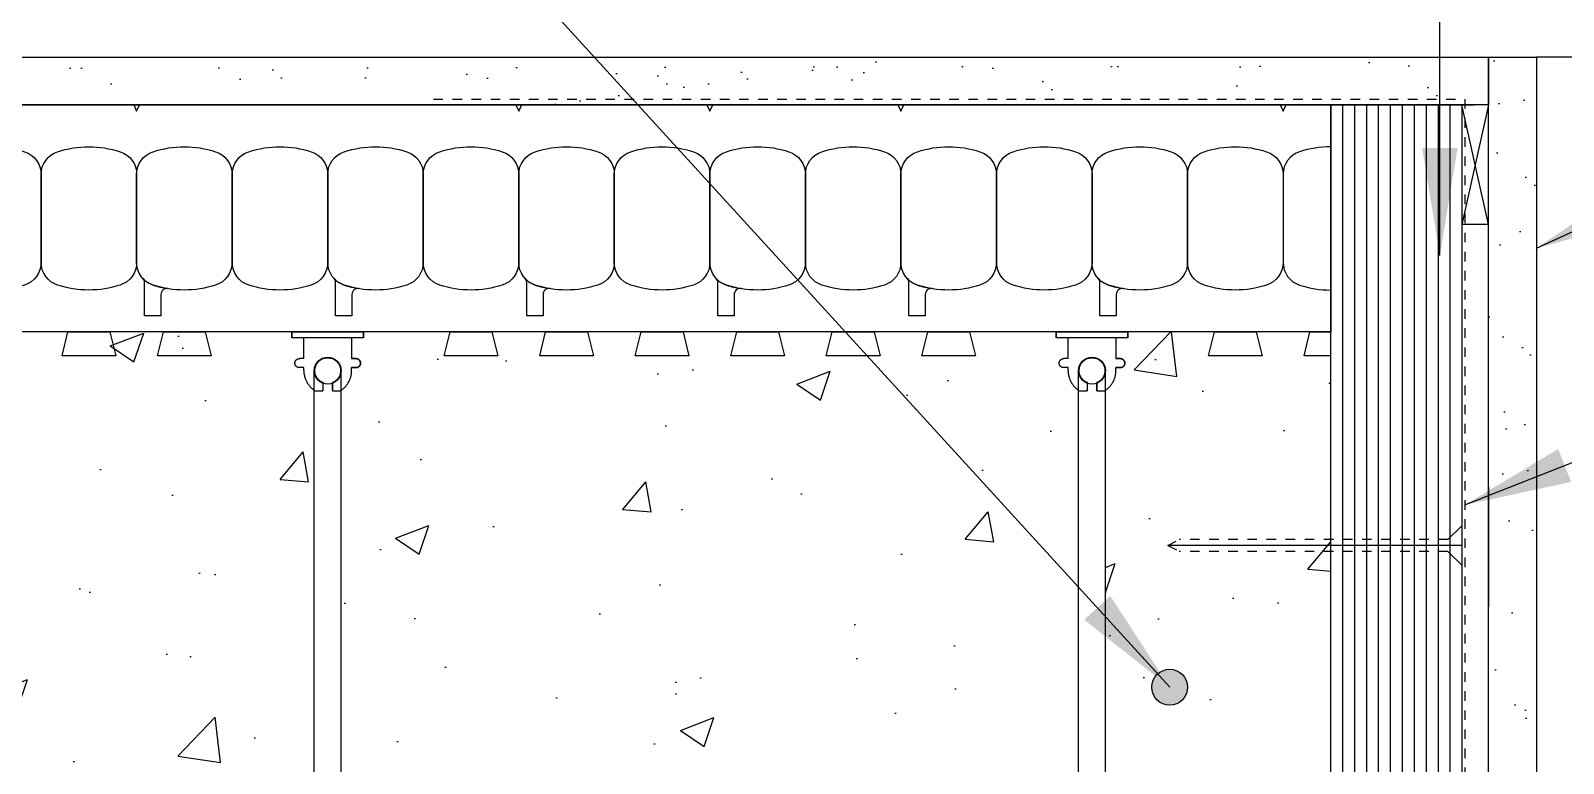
# Model space of a CAD drawing. Header units: inches. Extents: x 2946.6 to 3002.8, y 460.2 to 543.2.
# Drawn here: x 2966.12 to 2982.16, y 525.46 to 533.13 of the extents above; entities that cross this region are included whole.
import ezdxf

# ---------------------------------------------------------------- set-up
doc = ezdxf.new("R2010")
doc.units = ezdxf.units.IN
doc.header["$LTSCALE"] = 0.5
doc.header["$MEASUREMENT"] = 0
doc.linetypes.add('DASHED2', pattern=[0.375, 0.25, -0.125])
doc.linetypes.add('HIDDEN2', pattern=[0.1875, 0.125, -0.0625])
doc.layers.get('0').update_dxf_attribs({"linetype": 'CONTINUOUS'})
for name, color, linetype in [('HATCH', 12, 'CONTINUOUS'), ('LINE18', 9, 'CONTINUOUS'), ('line25', 2, 'CONTINUOUS'), ('LINE50', 5, 'CONTINUOUS'), ('LINE65', 3, 'CONTINUOUS'), ('LINE9', 9, 'CONTINUOUS'), ('TEXT', 4, 'CONTINUOUS')]:
    doc.layers.add(name, color=color, linetype=linetype)
doc.styles.add('DIM', font='romans.shx', dxfattribs={"width": 0.7})
doc.dimstyles.new('ext_12', dxfattribs={"dimscale": 12, "dimtxt": 0.09375, "dimasz": 0.09375, "dimexe": 0.09375, "dimexo": 0.0625, "dimgap": 0.0625, "dimtad": 1, "dimdec": 1, "dimzin": 3, "dimdsep": 46, "dimlunit": 4, "dimtxsty": 'DIM', "dimcen": 0.09, "dimdle": 0.09375, "dimclrt": 4, "dimadec": 0, "dimazin": 0, "dimtfac": 1, "dimtdec": 1, "dimtmove": 2, "dimatfit": 3, "dimfxl": 0, "dimfrac": 2, "dimtolj": 1, "dimtzin": 0, "dimarcsym": 0})

# ---------------------------------------------------------------- blocks, each defined once
blk = doc.blocks.new('Connector')
blk.add_point((0.271, 0))
at = {"layer": 'LINE9'}
for p, q in [((0, 0.375), (0, -0.375)), ((0.062, -0.375), (0.062, 0.375)), ((0.281, 0.25), (0.062, 0.25))]:
    blk.add_line(p, q, dxfattribs=at)
for points, weights in [([(0.007, 0.375), (0.004, 0.375), (0, 0.375)], [1, 0.972587069138, 0.950305488115]), ([(0.327, 0.343), (0.308, 0.343), (0.281, 0.317), (0.281, 0.297)], [1, 0.85355339, 0.85355339, 1]), ([(0.328, 0.343), (0.327, 0.343), (0.327, 0.343)], [1, 0.70710678, 1]), ([(0.375, 0.297), (0.375, 0.317), (0.348, 0.343), (0.329, 0.343)], [1, 0.85355339, 0.85355339, 1]), ([(0.406, 0.25), (0.546, 0.25), (0.619, 0.131)], [0.958404415409, 0.794674173519, 0.864651571113]), ([(0.619, 0.052), (0.612, 0.049), (0.604, 0.049)], [0.83615024178, 0.892081430621, 1]), ([(0.619, -0.131), (0.546, -0.25), (0.406, -0.25)], [0.864651574428, 0.794674169686, 0.958404415195]), ([(0.604, -0.049), (0.612, -0.049), (0.619, -0.052)], [1, 0.89208144177, 0.836150253337]), ([(0.281, -0.297), (0.281, -0.317), (0.308, -0.343), (0.327, -0.343)], [1, 0.85355339, 0.85355339, 1]), ([(0.327, -0.343), (0.281, -0.343), (0.281, -0.297)], [1, 0.70710678, 1]), ([(0.329, -0.343), (0.348, -0.343), (0.375, -0.317), (0.375, -0.297)], [1, 0.85355339, 0.85355339, 1]), ([(0.375, -0.297), (0.375, -0.343), (0.329, -0.343)], [1, 0.70710678, 1]), ([(0, -0.375), (0.004, -0.375), (0.007, -0.375)], [0.950305488115, 0.972587069138, 1])]:
    blk.add_rational_spline(points, weights, degree=2, dxfattribs=at)
for points, degree in [([(0, 0.375), (0.002, 0.375), (0.005, 0.375), (0.007, 0.375)], 3), ([(0.007, 0.375), (0.021, 0.375), (0.051, 0.375), (0.062, 0.375), (0.062, 0.375)], 3), ([(0.327, 0.343), (0.327, 0.343), (0.328, 0.343), (0.328, 0.343)], 3), ([(0.328, 0.343), (0.329, 0.343), (0.329, 0.343), (0.329, 0.343)], 3), ([(0.281, 0.25), (0.281, 0.297)], 1), ([(0.375, 0.25), (0.375, 0.297)], 1), ([(0.406, 0.25), (0.375, 0.25)], 1), ([(0.406, 0.25), (0.406, 0.25)], 1), ([(0.406, 0.25), (0.406, 0.25)], 1), ([(0.406, 0.25), (0.406, 0.25)], 1), ([(0.406, 0.25), (0.406, 0.25)], 1), ([(0.406, 0.25), (0.406, 0.25)], 1), ([(0.406, 0.25), (0.406, 0.25)], 1), ([(0.406, 0.25), (0.406, 0.25)], 1), ([(0.406, 0.25), (0.406, 0.25)], 1), ([(0.406, 0.25), (0.406, 0.25)], 1), ([(0.406, 0.25), (0.406, 0.25)], 1), ([(0.406, 0.25), (0.406, 0.25)], 1), ([(0.406, 0.25), (0.406, 0.25)], 1), ([(0.406, 0.25), (0.406, 0.25)], 1), ([(0.406, 0.25), (0.406, 0.25)], 1), ([(0.406, 0.25), (0.406, 0.25)], 1), ([(0.406, 0.25), (0.406, 0.25)], 1), ([(0.406, 0.25), (0.406, 0.25)], 1), ([(0.406, 0.25), (0.406, 0.25)], 1), ([(0.406, 0.25), (0.406, 0.25)], 1), ([(0.406, 0.25), (0.406, 0.25)], 1), ([(0.406, 0.25), (0.406, 0.25)], 1), ([(0.406, 0.25), (0.406, 0.25)], 1), ([(0.406, 0.25), (0.406, 0.25)], 1), ([(0.406, 0.25), (0.406, 0.25)], 1), ([(0.604, 0.049), (0.532, 0.049)], 1), ([(0.532, 0.049), (0.532, 0.049)], 1), ([(0.532, 0.049), (0.532, 0.049)], 1), ([(0.532, 0.049), (0.532, 0.049)], 1), ([(0.532, 0.049), (0.532, 0.049)], 1), ([(0.532, 0.049), (0.532, 0.049)], 1), ([(0.532, 0.049), (0.532, 0.049)], 1), ([(0.532, 0.049), (0.532, 0.049)], 1), ([(0.532, 0.049), (0.532, 0.049)], 1), ([(0.532, 0.049), (0.532, 0.049)], 1), ([(0.532, 0.049), (0.532, 0.049)], 1), ([(0.604, 0.049), (0.609, 0.049), (0.614, 0.05), (0.619, 0.052)], 3), ([(0.604, 0.049), (0.604, 0.049)], 1), ([(0.604, 0.049), (0.604, 0.049)], 1), ([(0.604, 0.049), (0.604, 0.049)], 1), ([(0.604, 0.049), (0.604, 0.049)], 1), ([(0.619, 0.131), (0.619, 0.052)], 1), ([(0.619, 0.131), (0.619, 0.131)], 1), ([(0.619, 0.131), (0.619, 0.131)], 1), ([(0.619, 0.131), (0.619, 0.131)], 1), ([(0.619, 0.131), (0.619, 0.131)], 1), ([(0.532, -0.049), (0.604, -0.049)], 1), ([(0.604, -0.049), (0.58, -0.049), (0.556, -0.049), (0.532, -0.049)], 3), ([(0.532, -0.049), (0.532, -0.049)], 1), ([(0.532, -0.049), (0.532, -0.049)], 1), ([(0.532, -0.049), (0.532, -0.049)], 1), ([(0.532, -0.049), (0.532, -0.049)], 1), ([(0.619, -0.052), (0.614, -0.05), (0.609, -0.049), (0.604, -0.049)], 3), ([(0.604, -0.049), (0.604, -0.049)], 1), ([(0.604, -0.049), (0.604, -0.049)], 1), ([(0.604, -0.049), (0.604, -0.049)], 1), ([(0.604, -0.049), (0.604, -0.049)], 1), ([(0.604, -0.049), (0.604, -0.049)], 1), ([(0.604, -0.049), (0.604, -0.049)], 1), ([(0.604, -0.049), (0.604, -0.049)], 1), ([(0.604, -0.049), (0.604, -0.049)], 1), ([(0.619, -0.052), (0.619, -0.131)], 1), ([(0.619, -0.131), (0.619, -0.131)], 1), ([(0.619, -0.131), (0.619, -0.131)], 1), ([(0.619, -0.131), (0.619, -0.131)], 1), ([(0.619, -0.131), (0.619, -0.131)], 1), ([(0.062, -0.25), (0.281, -0.25)], 1), ([(0.281, -0.297), (0.281, -0.25)], 1), ([(0.281, -0.25), (0.281, -0.297)], 1), ([(0.375, -0.25), (0.375, -0.297)], 1), ([(0.375, -0.297), (0.375, -0.25)], 1), ([(0.406, -0.25), (0.375, -0.25)], 1), ([(0.406, -0.25), (0.406, -0.25)], 1), ([(0.406, -0.25), (0.406, -0.25)], 1), ([(0.406, -0.25), (0.406, -0.25)], 1), ([(0.406, -0.25), (0.406, -0.25)], 1), ([(0.406, -0.25), (0.406, -0.25)], 1), ([(0.406, -0.25), (0.406, -0.25)], 1), ([(0.406, -0.25), (0.406, -0.25)], 1), ([(0.406, -0.25), (0.406, -0.25)], 1), ([(0.406, -0.25), (0.406, -0.25)], 1), ([(0.406, -0.25), (0.406, -0.25)], 1), ([(0.406, -0.25), (0.406, -0.25)], 1), ([(0.007, -0.375), (0.005, -0.375), (0.002, -0.375), (0, -0.375)], 3), ([(0.062, -0.375), (0.062, -0.375), (0.051, -0.375), (0.021, -0.375), (0.007, -0.375)], 3), ([(0.328, -0.343), (0.328, -0.343), (0.327, -0.343), (0.327, -0.343)], 3), ([(0.329, -0.343), (0.329, -0.343), (0.329, -0.343), (0.328, -0.343)], 3)]:
    blk.add_open_spline(points, degree=degree, dxfattribs=at)
for points, weights, knots in [([(0.062, 0.375), (0.062, 0.375), (0.046, 0.375), (0.03, 0.375), (0.007, 0.375)], [0.868718858569, 0.861102746415, 1, 0.861102734288, 0.868718859898], [0, 0, 0, 0.5, 0.5, 1, 1, 1]), ([(0.532, 0.049), (0.472, 0.203), (0.333, 0.113), (0.157, 0), (0.333, -0.113), (0.472, -0.203), (0.532, -0.049)], [0.899508922286, 0.599718215298, 1, 0.54226024, 1, 0.599718224335, 0.899508908749], [0, 0, 0, 0.318112, 0.318112, 0.681888, 0.681888, 1, 1, 1]), ([(0.007, -0.375), (0.03, -0.375), (0.046, -0.375), (0.062, -0.375), (0.062, -0.375)], [0.868718859319, 0.861102739573, 1, 0.861102742958, 0.868718858948], [0, 0, 0, 0.5, 0.5, 1, 1, 1])]:
    blk.add_rational_spline(points, weights, degree=2, knots=knots, dxfattribs=at)

msp = doc.modelspace()

# ---------------------------------------------------------------- hatches: boundary and pattern name
at = {"layer": 'HATCH'}
h = msp.add_hatch(dxfattribs=at)
h.set_pattern_fill('AR-SAND', color=256, scale=0.5)
h.set_pattern_definition([(37.5, (78.32865, 45.29554), (-0.03149668, 0.96341188), [0, -0.76, 0, -0.85, 0, -0.8125]), (7.5, (78.3287, 45.2955), (0.88488835, 1.41107303), [0, -0.41, 0, -0.685, 0, -0.2625]), (327.5, (77.71365, 45.29554), (1.55707093, 0.00282953), [0, -0.25, 0, -0.9, 0, -1.175]), (317.5, (77.7137, 45.2955), (1.5030633, 0.4388378), [0, -0.125, 0, -0.59, 0, -0.675])])
h.paths.add_polyline_path([(2981.378, 532.849), (2957.618, 532.849), (2957.618, 532.349), (2981.378, 532.349)])
h.paths.add_polyline_path([(2981.878, 532.849), (2981.378, 532.849), (2981.378, 532.349), (2981.378, 528.859), (2981.378, 523.974), (2981.878, 523.974)])
h = msp.add_hatch(dxfattribs=at)
h.set_pattern_fill('AR-CONC', color=256, scale=0.5)
h.set_pattern_definition([(50, (0, 0), (3.586301, -0.3137607), [0.375, -4.125]), (355, (0, 0), (-0.6937567, 3.7609607), [0.3, -3.3]), (100.45144, (0.299, -0.026), (2.8925442, 3.4472), [0.318701, -3.5057106]), (46.1842, (0, 1), (5.3362067, -0.8275964), [0.5625, -6.1875]), (96.63564, (0.4447, 0.931), (4.67331, 4.870593), [0.478052, -5.258569]), (351.18416, (0, 1), (4.67331, 4.870593), [0.45, -4.95]), (21, (0.5, 0.75), (2.9845353, -2.0130945), [0.375, -4.125]), (326, (0.5, 0.75), (1.2165767, 3.6257502), [0.3, -3.3]), (71.45144, (0.7487, 0.5822), (4.201112, 1.6126558), [0.318701, -3.5057106]), (37.5, (0, 0), (0.0607993, 1.66446927), [0, -3.26, 0, -3.35, 0, -3.3125]), (7.5, (0, 0), (1.3153477, 1.9720586), [0, -1.91, 0, -3.185, 0, -1.2625]), (327.5, (-1.115, 0), (2.6691122, -0.11277436), [0, -1.25, 0, -3.9, 0, -5.175]), (317.5, (-1.615, 0), (2.9159308, 0.500525), [0, -1.625, 0, -2.59, 0, -3.675])])
h.paths.add_polyline_path([(2957.618, 529.974), (2960.852, 529.974), (2961.086, 529.361), (2961.086, 520.087), (2960.852, 519.474), (2957.618, 519.474), (2957.618, 523.849), (2958.618, 524.849), (2956.618, 524.849), (2957.618, 525.849)])
h.paths.add_polyline_path([(2961.602, 529.974), (2968.852, 529.974), (2969.086, 529.361), (2969.086, 520.087), (2968.852, 519.474), (2961.602, 519.474), (2961.368, 520.087), (2961.368, 529.361)])
h.paths.add_polyline_path([(2969.602, 529.974), (2976.852, 529.974), (2977.086, 529.361), (2977.086, 520.087), (2976.852, 519.474), (2969.602, 519.474), (2969.368, 520.087), (2969.368, 529.361)])
h.paths.add_polyline_path([(2977.602, 529.974), (2979.727, 529.974), (2979.727, 519.474), (2977.602, 519.474), (2977.368, 520.087), (2977.368, 529.361)])
at = {"layer": 'LINE65'}
msp.add_hatch(color=256, dxfattribs=at).paths.add_polyline_path([(2978.227, 526.253, 1), (2977.852, 526.253, 1)])

# ---------------------------------------------------------------- linework, layer by layer
at = {"layer": 'HATCH'}
for p, q in [((2991.264, 532.849), (2981.878, 532.849)), ((2979.852, 519.955), (2979.852, 532.349)), ((2979.977, 519.955), (2979.977, 532.349)), ((2980.102, 519.955), (2980.102, 532.349)), ((2980.227, 519.955), (2980.227, 532.349)), ((2980.352, 519.955), (2980.352, 532.349)), ((2980.602, 519.955), (2980.602, 532.349)), ((2980.727, 519.955), (2980.727, 532.349)), ((2980.852, 519.955), (2980.852, 532.349)), ((2980.977, 519.955), (2980.977, 532.349)), ((2981.378, 531.099), (2981.097, 532.349)), ((2981.378, 532.349), (2981.097, 531.099)), ((2981.097, 527.737), (2978.021, 527.737))]:
    msp.add_line(p, q, dxfattribs=at)
at = {"layer": 'HATCH', "color": 4, "linetype": 'DASHED2', "ltscale": 0.5}
for p, q in [((2970.333, 532.411), (2981.128, 532.411)), ((2981.128, 532.411), (2981.128, 522.695))]:
    msp.add_line(p, q, dxfattribs=at)
at = {"layer": 'LINE18'}
for p, q in [((2980.953, 527.8), (2981.097, 527.944)), ((2980.953, 527.675), (2981.097, 527.531))]:
    msp.add_line(p, q, dxfattribs=at)
at = {"layer": 'LINE18', "linetype": 'HIDDEN2'}
for p, q in [((2978.021, 527.737), (2978.14, 527.8)), ((2978.021, 527.737), (2978.14, 527.675)), ((2980.953, 527.8), (2978.14, 527.8)), ((2980.953, 527.675), (2978.14, 527.675))]:
    msp.add_line(p, q, dxfattribs=at)
at = {"layer": 'line25'}
for p, q in [((2979.727, 532.349), (2981.227, 532.349)), ((2979.727, 519.955), (2979.727, 532.349)), ((2980.477, 519.955), (2980.477, 532.349)), ((2981.097, 532.349), (2981.097, 519.974)), ((2979.727, 529.974), (2957.618, 529.974))]:
    msp.add_line(p, q, dxfattribs=at)
for points in [[(2966.946, 529.974), (2967.008, 529.724), (2966.446, 529.724), (2966.508, 529.974)], [(2967.946, 529.974), (2968.008, 529.724), (2967.446, 529.724), (2967.508, 529.974)], [(2970.946, 529.974), (2971.008, 529.724), (2970.446, 529.724), (2970.508, 529.974)], [(2971.946, 529.974), (2972.008, 529.724), (2971.446, 529.724), (2971.508, 529.974)], [(2972.946, 529.974), (2973.008, 529.724), (2972.446, 529.724), (2972.508, 529.974)], [(2973.946, 529.974), (2974.008, 529.724), (2973.446, 529.724), (2973.508, 529.974)], [(2974.946, 529.974), (2975.008, 529.724), (2974.446, 529.724), (2974.508, 529.974)], [(2975.946, 529.974), (2976.008, 529.724), (2975.446, 529.724), (2975.508, 529.974)], [(2978.946, 529.974), (2979.008, 529.724), (2978.446, 529.724), (2978.508, 529.974)]]:
    msp.add_lwpolyline(points, close=True, dxfattribs=at)
msp.add_lwpolyline([(2979.727, 529.724), (2979.446, 529.724), (2979.508, 529.974), (2979.727, 529.974)], dxfattribs=at)
at = {"layer": 'LINE50'}
for p, q in [((2957.618, 532.349), (2979.727, 532.349)), ((2979.727, 532.349), (2979.727, 529.974))]:
    msp.add_line(p, q, dxfattribs=at)
at = {"layer": 'LINE65'}
msp.add_circle((2978.04, 526.253), 0.188, dxfattribs=at)
at = {"layer": 'LINE9'}
for p, q in [((2957.618, 532.849), (2981.878, 532.849)), ((2981.378, 524.859), (2981.378, 532.849)), ((2981.878, 532.849), (2981.878, 523.974)), ((2981.378, 531.099), (2981.097, 531.099)), ((2969.086, 519.88), (2969.086, 529.568)), ((2969.368, 519.88), (2969.368, 529.568)), ((2977.086, 519.88), (2977.086, 529.568)), ((2977.368, 519.88), (2977.368, 529.568)), ((2981.097, 528.349), (2981.097, 519.974)), ((2981.378, 528.349), (2981.378, 527.099))]:
    msp.add_line(p, q, dxfattribs=at)
for points in [[(2957.618, 532.849), (2981.378, 532.849), (2981.378, 532.349), (2957.618, 532.349)], [(2967.196, 532.349), (2967.227, 532.284), (2967.258, 532.349)], [(2971.196, 532.349), (2971.227, 532.284), (2971.258, 532.349)], [(2973.196, 532.349), (2973.227, 532.284), (2973.258, 532.349)], [(2975.196, 532.349), (2975.227, 532.284), (2975.258, 532.349)], [(2979.196, 532.349), (2979.227, 532.284), (2979.258, 532.349)]]:
    msp.add_lwpolyline(points, close=True, dxfattribs=at)
for points in [[(2966.054, 530.463, -0.157671), (2965.4, 530.463, -0.325305), (2965.227, 530.701), (2965.227, 531.622, -0.325305), (2965.4, 531.86, -0.157671), (2966.054, 531.86, -0.325305), (2966.227, 531.622), (2966.227, 530.701, -0.325305)], [(2967.054, 530.463, -0.157671), (2966.4, 530.463, -0.325305), (2966.227, 530.701), (2966.227, 531.622, -0.325305), (2966.4, 531.86, -0.157671), (2967.054, 531.86, -0.325305), (2967.227, 531.622), (2967.227, 530.701, -0.325305)], [(2968.054, 530.463, -0.157671), (2967.4, 530.463, -0.325305), (2967.227, 530.701), (2967.227, 531.622, -0.325305), (2967.4, 531.86, -0.157671), (2968.054, 531.86, -0.325305), (2968.227, 531.622), (2968.227, 530.701, -0.325305)], [(2969.054, 530.463, -0.157671), (2968.4, 530.463, -0.325305), (2968.227, 530.701), (2968.227, 531.622, -0.325305), (2968.4, 531.86, -0.157671), (2969.054, 531.86, -0.325305), (2969.227, 531.622), (2969.227, 530.701, -0.325305)], [(2970.054, 530.463, -0.157671), (2969.4, 530.463, -0.325305), (2969.227, 530.701), (2969.227, 531.622, -0.325305), (2969.4, 531.86, -0.157671), (2970.054, 531.86, -0.325305), (2970.227, 531.622), (2970.227, 530.701, -0.325305)], [(2971.054, 530.463, -0.157671), (2970.4, 530.463, -0.325305), (2970.227, 530.701), (2970.227, 531.622, -0.325305), (2970.4, 531.86, -0.157671), (2971.054, 531.86, -0.325305), (2971.227, 531.622), (2971.227, 530.701, -0.325305)], [(2972.054, 530.463, -0.157671), (2971.4, 530.463, -0.325305), (2971.227, 530.701), (2971.227, 531.622, -0.325305), (2971.4, 531.86, -0.157671), (2972.054, 531.86, -0.325305), (2972.227, 531.622), (2972.227, 530.701, -0.325305)], [(2973.054, 530.463, -0.157671), (2972.4, 530.463, -0.325305), (2972.227, 530.701), (2972.227, 531.622, -0.325305), (2972.4, 531.86, -0.157671), (2973.054, 531.86, -0.325305), (2973.227, 531.622), (2973.227, 530.701, -0.325305)], [(2974.054, 530.463, -0.157671), (2973.4, 530.463, -0.325305), (2973.227, 530.701), (2973.227, 531.622, -0.325305), (2973.4, 531.86, -0.157671), (2974.054, 531.86, -0.325305), (2974.227, 531.622), (2974.227, 530.701, -0.325305)], [(2975.054, 530.463, -0.157671), (2974.4, 530.463, -0.325305), (2974.227, 530.701), (2974.227, 531.622, -0.325305), (2974.4, 531.86, -0.157671), (2975.054, 531.86, -0.325305), (2975.227, 531.622), (2975.227, 530.701, -0.325305)], [(2976.054, 530.463, -0.157671), (2975.4, 530.463, -0.325305), (2975.227, 530.701), (2975.227, 531.622, -0.325305), (2975.4, 531.86, -0.157671), (2976.054, 531.86, -0.325305), (2976.227, 531.622), (2976.227, 530.701, -0.325305)], [(2977.054, 530.463, -0.157671), (2976.4, 530.463, -0.325305), (2976.227, 530.701), (2976.227, 531.622, -0.325305), (2976.4, 531.86, -0.157671), (2977.054, 531.86, -0.325305), (2977.227, 531.622), (2977.227, 530.701, -0.325305)], [(2978.054, 530.463, -0.157671), (2977.4, 530.463, -0.325305), (2977.227, 530.701), (2977.227, 531.622, -0.325305), (2977.4, 531.86, -0.157671), (2978.054, 531.86, -0.325305), (2978.227, 531.622), (2978.227, 530.701, -0.325305)], [(2979.054, 530.463, -0.157671), (2978.4, 530.463, -0.325305), (2978.227, 530.701), (2978.227, 531.622, -0.325305), (2978.4, 531.86, -0.157671), (2979.054, 531.86, -0.325305), (2979.227, 531.622), (2979.227, 530.701, -0.325305)], [(2967.4, 530.463, 0.037267), (2967.554, 530.426, 0.463036), (2967.481, 530.364), (2967.481, 530.142), (2967.31, 530.142), (2967.31, 530.488, 0.189002), (2967.294, 530.531, 0.128407)], [(2969.4, 530.463, 0.037267), (2969.554, 530.426, 0.463036), (2969.481, 530.364), (2969.481, 530.142), (2969.31, 530.142), (2969.31, 530.488, 0.189002), (2969.294, 530.531, 0.128407)], [(2971.4, 530.463, 0.037267), (2971.554, 530.426, 0.463036), (2971.481, 530.364), (2971.481, 530.142), (2971.31, 530.142), (2971.31, 530.488, 0.189002), (2971.294, 530.531, 0.128407)], [(2973.4, 530.463, 0.037267), (2973.554, 530.426, 0.463036), (2973.481, 530.364), (2973.481, 530.142), (2973.31, 530.142), (2973.31, 530.488, 0.189002), (2973.294, 530.531, 0.128407)], [(2975.4, 530.463, 0.037267), (2975.554, 530.426, 0.463036), (2975.481, 530.364), (2975.481, 530.142), (2975.31, 530.142), (2975.31, 530.488, 0.189002), (2975.294, 530.531, 0.128407)], [(2977.4, 530.463, 0.037267), (2977.554, 530.426, 0.463036), (2977.481, 530.364), (2977.481, 530.142), (2977.31, 530.142), (2977.31, 530.488, 0.189002), (2977.294, 530.531, 0.128407)]]:
    msp.add_lwpolyline(points, format="xyb", close=True, dxfattribs=at)
msp.add_lwpolyline([(2979.727, 531.911, 0.078351), (2979.4, 531.86, 0.325305), (2979.227, 531.622), (2979.227, 530.701, 0.325305), (2979.4, 530.463, 0.078351), (2979.727, 530.411, 0.078351)], format="xyb", dxfattribs=at)
for centre in [(2969.227, 529.568), (2977.227, 529.568)]:
    msp.add_circle(centre, 0.141, dxfattribs=at)

# ---------------------------------------------------------------- block references
at = {"xscale": -1, "rotation": 90}
for p in [(2969.227, 529.974), (2977.227, 529.974)]:
    msp.add_blockref('Connector', p, dxfattribs=at)

# ---------------------------------------------------------------- leaders
at = {"layer": 'TEXT'}
for points in [[(2980.868, 530.772), (2980.868, 543.008), (2982.953, 543.008)], [(2978.04, 526.253), (2964.26, 541.354), (2960.709, 541.354)], [(2981.878, 530.849), (2992.495, 535.733), (2994.199, 535.733)], [(2981.128, 528.161), (2992.357, 532.603), (2994.061, 532.603)]]:
    msp.add_leader(points, dimstyle='ext_12', override={"dimgap": 0.0625, "dimtad": 0}, dxfattribs=at)

doc.saveas('drawing.dxf')
